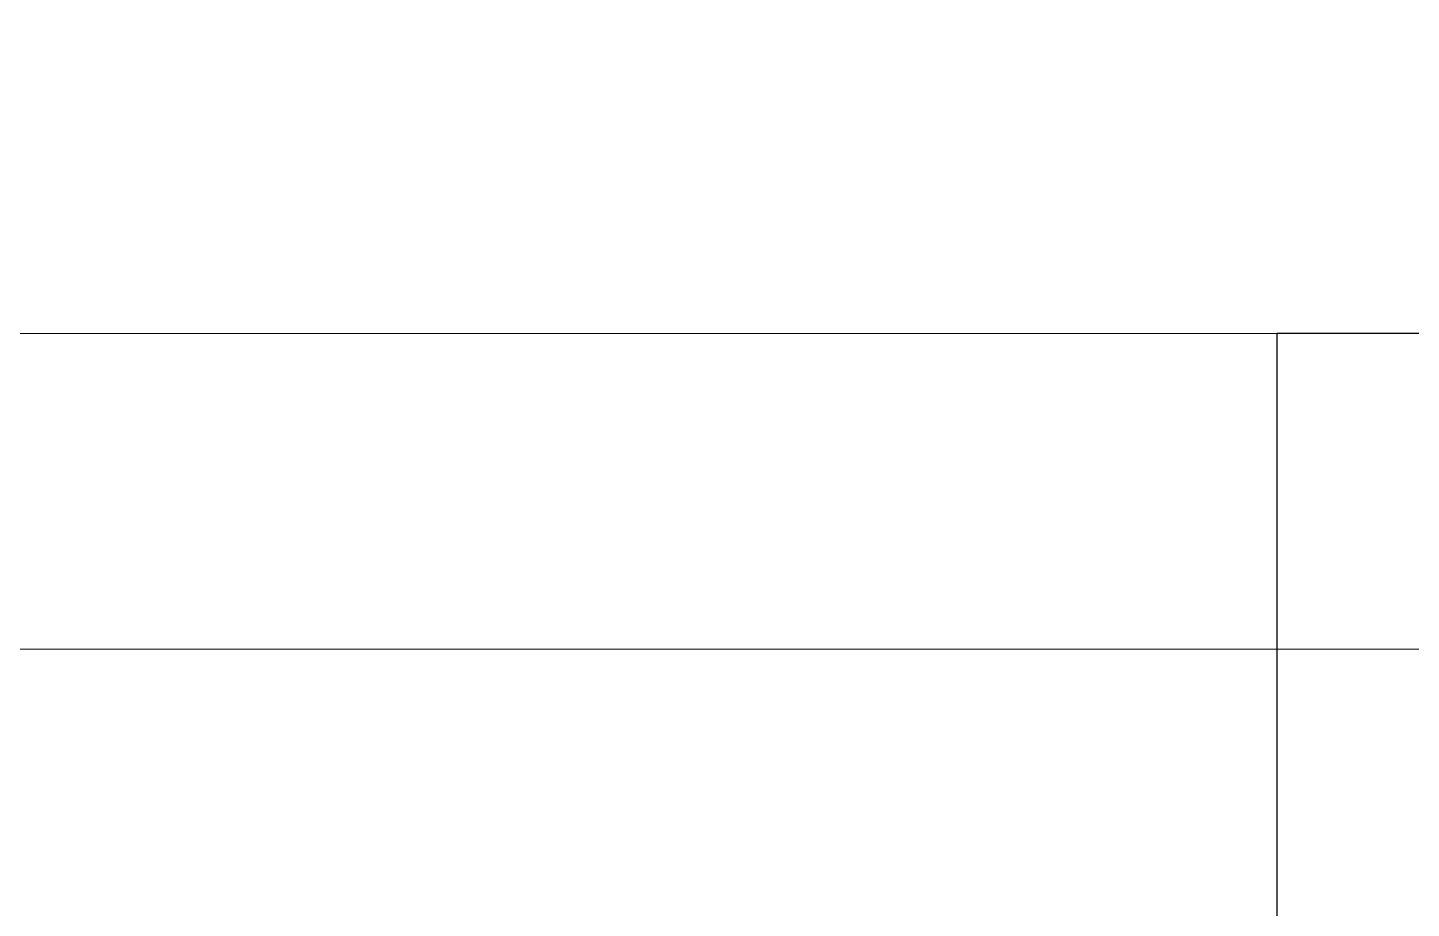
# Model space of a CAD drawing. Extents: x -518115 to 790560, y -210384 to 1628073.
# Drawn here: x 435821.2 to 436259.1, y 211124.9 to 211403.7 of the extents above; entities that cross this region are included whole.
import ezdxf

# ---------------------------------------------------------------- set-up
doc = ezdxf.new("R2010")
doc.units = 0
doc.header["$LTSCALE"] = 1000
doc.header["$MEASUREMENT"] = 0
doc.linetypes.add('DOTE', pattern=[2.42, 2, -0.2, 0.02, -0.2])
doc.layers.add('DOTE', color=19, linetype='DOTE', lineweight=9)
doc.layers.add('平面-排水沟', color=86, linetype='Continuous', lineweight=15)
doc.layers.add('ROOF', color=183, linetype='Continuous')

# ---------------------------------------------------------------- blocks, each defined once
blk = doc.blocks.new('GDGDGDSDA')
at = {"layer": 'DOTE', "linetype": 'DOTE', "ltscale": 0.3}
blk.add_line((471334.82, 363358.33), (417334.82, 363358.33), dxfattribs=at)

msp = doc.modelspace()

# ---------------------------------------------------------------- linework, layer by layer
at = {"layer": 'ROOF', "ltscale": 0.8}
msp.add_lwpolyline([(431016.58, 220407), (431016.58, 221857), (435216.58, 221857), (435216.58, 220407), (434416.58, 220407), (434416.58, 217807.27), (436416.37, 217807.27), (436416.37, 218407), (440816.58, 218407), (440816.58, 215607), (442666.59, 215607), (442666.59, 211307.07), (436216.54, 211306.93), (436216.54, 209507), (430016.62, 209507), (430016.62, 211306.94), (424216.57, 211307.06), (424216.58, 215607), (425416.58, 215607), (425416.58, 218407), (427016.58, 218407), (427016.58, 215607), (431766.58, 215607)], dxfattribs=at)
at = {"layer": '平面-排水沟'}
msp.add_line((430016.62, 211307.07), (436216.54, 211306.93), dxfattribs=at)

# ---------------------------------------------------------------- block references
msp.add_blockref('GDGDGDSDA', (1281.76, -152151.33))

doc.saveas('drawing.dxf')
